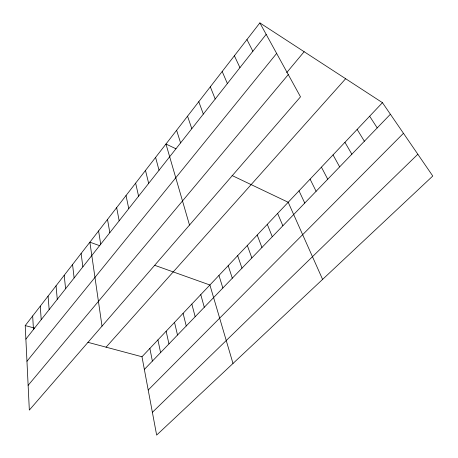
<?xml version="1.0" encoding="UTF-8"?>
<svg xmlns="http://www.w3.org/2000/svg" width="458" height="458" viewBox="0 0 458 458"><rect width="100%" height="100%" fill="white"/><g stroke="black" fill="none" stroke-linecap="round" stroke-linejoin="round"><path stroke-width="0.69" d="M259.863 22.9L300.505 96.838L29.335 410.087L25.224 325.581L259.863 22.9L382.459 102.678L432.776 176.021L156.647 435.1L141.98 356.759L382.459 102.678M25.883 339.12L266.167 34.373M26.959 361.248L276.638 53.42M286.708 72.61L304.141 51.714M28.133 385.338L288.282 74.597M106.073 347.17L345.647 78.724M144.35 369.423L390.393 114.242M148.209 390.021L403.464 133.289M152.388 412.326L417.839 154.249M25.224 325.581L34.608 328.088M87.902 342.315L141.98 356.759M99.821 245.728L89.877 242.179L102.008 326.136M154.85 265.359L209.901 284.996L232.996 363.469M175.969 148.787L165.968 144.024L189.503 225.067M232.08 175.529L288.202 202.27L322.598 279.397M369.64 116.223L377.22 127.908M357.137 129.431L364.379 141.224M344.943 142.318L351.858 154.209M333.046 154.89L339.647 166.878M321.43 167.159L327.733 179.233M246.942 39.565L252.862 51.25M310.095 179.141L316.106 191.289M299.017 190.837L304.759 203.06M234.387 55.762L239.94 67.635M222.187 71.5L227.391 83.556M277.628 213.439L282.855 225.777M267.3 224.351L272.281 236.746M210.319 86.808L215.191 99.025M257.196 235.023L261.947 247.463M198.778 101.693L203.335 114.059M247.32 245.459L251.843 257.94M237.656 255.667L241.967 268.182M187.545 116.183L191.805 128.687M228.204 265.657L232.303 278.201M176.616 130.29L180.584 142.913M218.953 275.43L222.857 288.002M200.77 294.643L204.285 307.261M155.594 157.403L159.035 170.244M191.833 304.083L195.165 316.718M183.085 313.329L186.246 325.97M145.489 170.439L148.678 183.377M174.521 322.375L177.509 335.033M135.637 183.148L138.591 196.173M166.134 331.237L168.956 343.901M157.918 339.916L160.586 352.586M126.03 195.543L128.761 208.642M149.869 348.424L152.382 361.087M116.658 207.634L119.172 220.802M107.51 219.428L109.823 232.658M98.59 230.941L100.703 244.229M81.112 253.486L82.852 266.865M72.553 264.524L74.122 277.937M64.2 275.298L65.597 288.746M56.042 285.821L57.279 299.303M48.073 296.103L49.155 309.608M40.281 306.156L41.214 319.673M32.667 315.974L33.463 329.508"/></g></svg>
